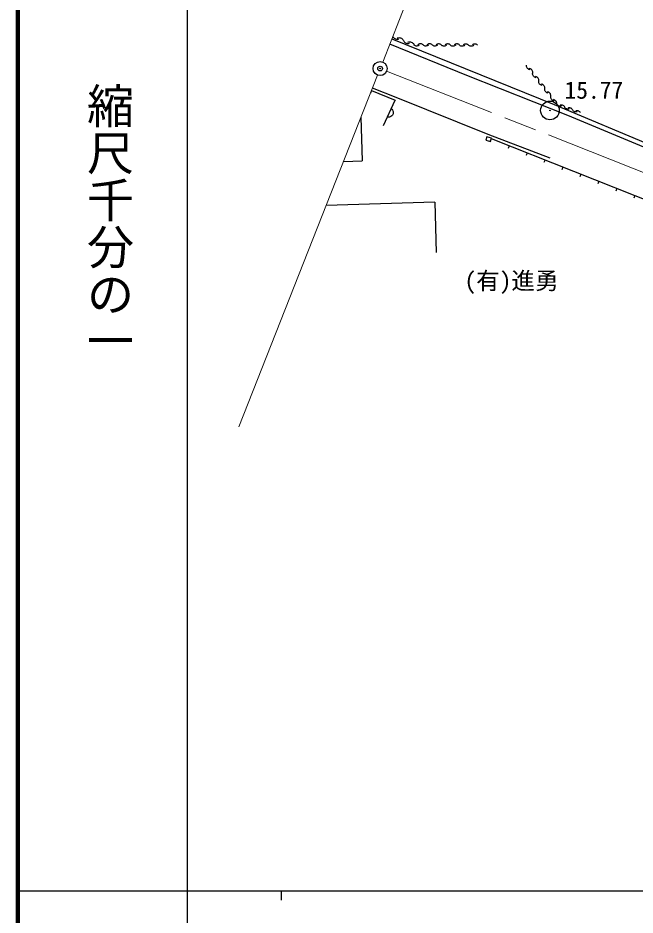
# Model space of a CAD drawing. Units: millimetres, scale not verified. Extents: x 40000 to 680000, y 20000 to 380000.
# Drawn here: x 40000 to 105628, y 202409 to 297854 of the extents above; entities that cross this region are included whole.
import ezdxf
from ezdxf.enums import TextEntityAlignment as Align

# ---------------------------------------------------------------- set-up
doc = ezdxf.new("R2010")
doc.units = ezdxf.units.MM
doc.header["$LTSCALE"] = 1000
doc.header["$PDMODE"] = 32
doc.header["$PDSIZE"] = 500
doc.linetypes.add('CHAIN', pattern=[18.5, 12, -1.5, 3.5, -1.5])
for name, color, linetype, lineweight in [('M-BGD', 7, 'Continuous', 25), ('M-BMK', 2, 'CHAIN', 13), ('M-BMK-LINE', 2, 'Continuous', 13), ('M-BMK-SRVR', 3, 'Continuous', 25), ('M-TTL', 2, 'Continuous', 140), ('M-TTL-BAND', 7, 'Continuous', 25)]:
    doc.layers.add(name, color=color, linetype=linetype, lineweight=lineweight)
doc.layers.add('M-OTRS', color=6, linetype='Continuous')
doc.styles.add('@ＭＳ ゴシック', font='')
doc.styles.add('ＭＳ ゴシック', font='')
doc.styles.get('@ＭＳ ゴシック').set_extended_font_data('@MS Gothic')
doc.styles.get('ＭＳ ゴシック').set_extended_font_data('MS Gothic')

msp = doc.modelspace()

# ---------------------------------------------------------------- linework, layer by layer
at = {"layer": 'M-BGD'}
for p, q in [((79867, 295895), (79900, 295823)), ((87753, 291739), (79536, 295057)), ((79756, 295616), (97013, 288635)), ((79900, 295823), (79951, 295756)), ((79951, 295756), (80012, 295703)), ((80012, 295703), (80076, 295661)), ((80076, 295661), (80166, 295624)), ((80166, 295624), (80274, 295601)), ((80274, 295601), (80343, 295593)), ((80343, 295730), (80446, 295751)), ((80343, 295593), (80432, 295603)), ((80432, 295603), (80510, 295617)), ((80446, 295751), (80523, 295756)), ((80523, 295756), (80611, 295747)), ((80611, 295747), (80698, 295728)), ((80698, 295728), (80782, 295694)), ((80782, 295694), (80862, 295639)), ((80862, 295639), (80924, 295575)), ((80924, 295575), (80967, 295502)), ((80967, 295502), (80992, 295443)), ((80992, 295443), (81025, 295371)), ((81025, 295371), (81077, 295305)), ((81077, 295305), (81137, 295251)), ((81137, 295251), (81202, 295209)), ((81202, 295209), (81292, 295173)), ((81292, 295173), (81400, 295149)), ((81400, 295149), (81469, 295141)), ((81468, 295278), (81572, 295299)), ((81469, 295141), (81558, 295151)), ((81558, 295151), (81636, 295166)), ((81572, 295299), (81649, 295304)), ((81649, 295304), (81736, 295295)), ((81736, 295295), (81824, 295276)), ((81824, 295276), (81908, 295242)), ((81908, 295242), (81988, 295188)), ((81988, 295188), (82050, 295123)), ((82050, 295123), (82093, 295051)), ((82093, 295051), (82118, 294992)), ((82154, 294955), (82118, 294992)), ((82207, 294914), (82154, 294955)), ((82580, 295038), (82527, 295004)), ((82643, 295072), (82580, 295038)), ((82684, 294970), (82613, 294924)), ((82696, 295086), (82643, 295072)), ((82784, 295100), (82696, 295086)), ((82861, 295100), (82784, 295100)), ((82921, 295087), (82861, 295100)), ((82982, 295065), (82921, 295087)), ((83040, 295031), (82982, 295065)), ((83085, 294987), (83040, 295031)), ((83122, 294951), (83085, 294987)), ((83175, 294910), (83122, 294951)), ((83548, 295034), (83494, 295000)), ((83611, 295067), (83548, 295034)), ((83651, 294966), (83581, 294920)), ((83664, 295082), (83611, 295067)), ((83751, 295096), (83664, 295082)), ((83828, 295096), (83751, 295096)), ((83889, 295083), (83828, 295096)), ((83949, 295061), (83889, 295083)), ((84007, 295027), (83949, 295061)), ((84053, 294983), (84007, 295027)), ((84089, 294947), (84053, 294983)), ((84142, 294906), (84089, 294947)), ((84515, 295030), (84462, 294996)), ((84578, 295063), (84515, 295030)), ((84619, 294962), (84548, 294916)), ((84631, 295078), (84578, 295063)), ((84718, 295092), (84631, 295078)), ((84796, 295091), (84718, 295092)), ((84856, 295079), (84796, 295091)), ((84917, 295057), (84856, 295079)), ((84975, 295023), (84917, 295057)), ((85020, 294979), (84975, 295023)), ((85056, 294943), (85020, 294979)), ((85109, 294901), (85056, 294943)), ((85482, 295026), (85429, 294992)), ((85545, 295059), (85482, 295026)), ((85586, 294957), (85516, 294912)), ((85599, 295073), (85545, 295059)), ((85686, 295088), (85599, 295073)), ((85763, 295087), (85686, 295088)), ((85824, 295075), (85763, 295087)), ((85884, 295053), (85824, 295075)), ((85942, 295019), (85884, 295053)), ((85988, 294975), (85942, 295019)), ((86024, 294939), (85988, 294975)), ((86077, 294897), (86024, 294939)), ((86450, 295021), (86397, 294988)), ((86513, 295055), (86450, 295021)), ((86554, 294953), (86483, 294908)), ((86566, 295069), (86513, 295055)), ((86653, 295083), (86566, 295069)), ((86731, 295083), (86653, 295083)), ((86791, 295071), (86731, 295083)), ((86851, 295049), (86791, 295071)), ((86909, 295015), (86851, 295049)), ((86955, 294971), (86909, 295015)), ((86991, 294934), (86955, 294971)), ((87044, 294893), (86991, 294934)), ((87417, 295017), (87364, 294984)), ((87480, 295051), (87417, 295017)), ((87521, 294949), (87451, 294903)), ((87534, 295065), (87480, 295051)), ((87621, 295079), (87534, 295065)), ((87698, 295079), (87621, 295079)), ((87759, 295067), (87698, 295079)), ((87819, 295045), (87759, 295067)), ((87877, 295010), (87819, 295045)), ((87923, 294967), (87877, 295010)), ((87959, 294930), (87923, 294967)), ((88012, 294889), (87959, 294930)), ((88385, 295013), (88331, 294979)), ((88448, 295047), (88385, 295013)), ((88488, 294945), (88418, 294899)), ((88501, 295061), (88448, 295047)), ((88588, 295075), (88501, 295061)), ((88666, 295075), (88588, 295075)), ((88726, 295062), (88666, 295075)), ((88786, 295040), (88726, 295062)), ((88844, 295006), (88786, 295040)), ((88890, 294963), (88844, 295006)), ((82272, 294885), (82207, 294914)), ((82347, 294867), (82272, 294885)), ((82420, 294867), (82347, 294867)), ((82490, 294879), (82420, 294867)), ((82558, 294898), (82490, 294879)), ((82613, 294924), (82558, 294898)), ((83240, 294880), (83175, 294910)), ((83315, 294863), (83240, 294880)), ((83387, 294863), (83315, 294863)), ((83457, 294875), (83387, 294863)), ((83525, 294894), (83457, 294875)), ((83581, 294920), (83525, 294894)), ((84207, 294876), (84142, 294906)), ((84282, 294859), (84207, 294876)), ((84355, 294859), (84282, 294859)), ((84425, 294870), (84355, 294859)), ((84493, 294890), (84425, 294870)), ((84548, 294916), (84493, 294890)), ((85175, 294872), (85109, 294901)), ((85250, 294855), (85175, 294872)), ((85322, 294855), (85250, 294855)), ((85392, 294866), (85322, 294855)), ((85460, 294885), (85392, 294866)), ((85516, 294912), (85460, 294885)), ((86142, 294868), (86077, 294897)), ((86217, 294851), (86142, 294868)), ((86290, 294850), (86217, 294851)), ((86360, 294862), (86290, 294850)), ((86428, 294881), (86360, 294862)), ((86483, 294908), (86428, 294881)), ((87109, 294864), (87044, 294893)), ((87184, 294847), (87109, 294864)), ((87257, 294846), (87184, 294847)), ((87327, 294858), (87257, 294846)), ((87395, 294877), (87327, 294858)), ((87451, 294903), (87395, 294877)), ((88077, 294860), (88012, 294889)), ((88152, 294842), (88077, 294860)), ((88224, 294842), (88152, 294842)), ((88295, 294854), (88224, 294842)), ((88362, 294873), (88295, 294854)), ((88418, 294899), (88362, 294873)), ((94094, 292765), (94101, 292820)), ((94095, 292692), (94094, 292765)), ((94113, 292617), (94095, 292692)), ((94148, 292541), (94113, 292617)), ((94197, 292479), (94148, 292541)), ((94254, 292427), (94197, 292479)), ((94315, 292382), (94254, 292427)), ((94375, 292352), (94315, 292382)), ((94461, 292323), (94375, 292352)), ((94450, 292457), (94385, 292480)), ((94520, 292425), (94450, 292457)), ((94568, 292390), (94520, 292425)), ((94638, 292325), (94568, 292390)), ((94690, 292258), (94638, 292325)), ((94720, 292199), (94690, 292258)), ((94741, 292132), (94720, 292199)), ((94751, 292060), (94741, 292132)), ((98496, 287471), (87753, 291739)), ((94737, 291937), (94744, 291992)), ((94737, 291864), (94737, 291937)), ((94756, 291789), (94737, 291864)), ((94744, 291992), (94751, 292060)), ((94791, 291714), (94756, 291789)), ((94840, 291651), (94791, 291714)), ((94897, 291600), (94840, 291651)), ((94958, 291554), (94897, 291600)), ((95018, 291525), (94958, 291554)), ((95104, 291495), (95018, 291525)), ((95093, 291629), (95028, 291652)), ((95163, 291598), (95093, 291629)), ((95211, 291562), (95163, 291598)), ((95281, 291497), (95211, 291562)), ((95333, 291431), (95281, 291497)), ((95363, 291371), (95333, 291431)), ((95384, 291305), (95363, 291371)), ((95380, 291109), (95387, 291164)), ((95380, 291037), (95380, 291109)), ((95394, 291233), (95384, 291305)), ((95387, 291164), (95394, 291233)), ((80214, 289385), (77699, 290398)), ((95399, 290961), (95380, 291037)), ((95434, 290886), (95399, 290961)), ((95483, 290824), (95434, 290886)), ((95540, 290772), (95483, 290824)), ((95601, 290727), (95540, 290772)), ((95661, 290697), (95601, 290727)), ((95747, 290667), (95661, 290697)), ((95736, 290801), (95671, 290824)), ((95806, 290770), (95736, 290801)), ((95854, 290734), (95806, 290770)), ((95924, 290669), (95854, 290734)), ((95976, 290603), (95924, 290669)), ((96006, 290543), (95976, 290603)), ((96027, 290477), (96006, 290543)), ((96023, 290282), (96030, 290337)), ((96023, 290209), (96023, 290282)), ((96042, 290134), (96023, 290209)), ((96037, 290405), (96027, 290477)), ((96030, 290337), (96037, 290405)), ((77589, 290118), (77477, 289839)), ((77589, 290118), (80100, 289113)), ((90018, 285464), (80214, 289385)), ((96077, 290058), (96042, 290134)), ((96126, 289996), (96077, 290058)), ((96183, 289944), (96126, 289996)), ((96244, 289899), (96183, 289944)), ((96304, 289869), (96244, 289899)), ((96390, 289840), (96304, 289869)), ((96379, 289974), (96314, 289997)), ((96449, 289943), (96379, 289974)), ((96497, 289907), (96449, 289943)), ((96567, 289842), (96497, 289907)), ((96619, 289776), (96567, 289842)), ((96649, 289716), (96619, 289776)), ((96670, 289650), (96649, 289716)), ((96666, 289454), (96673, 289509)), ((96666, 289381), (96666, 289454)), ((96685, 289306), (96666, 289381)), ((96680, 289578), (96670, 289650)), ((96673, 289509), (96680, 289578)), ((96720, 289231), (96685, 289306)), ((96769, 289169), (96720, 289231)), ((78867, 286417), (80100, 289113)), ((80100, 289113), (79989, 288835)), ((96826, 289117), (96769, 289169)), ((96887, 289072), (96826, 289117)), ((96947, 289042), (96887, 289072)), ((97033, 289012), (96947, 289042)), ((97022, 289146), (96957, 289169)), ((97013, 288635), (125097, 276889)), ((97092, 289115), (97022, 289146)), ((97140, 289079), (97092, 289115)), ((97210, 289014), (97140, 289079)), ((97262, 288948), (97210, 289014)), ((97292, 288888), (97262, 288948)), ((97313, 288822), (97292, 288888)), ((97323, 288750), (97313, 288822)), ((97316, 288682), (97323, 288750)), ((97336, 288639), (97316, 288682)), ((97369, 288587), (97336, 288639)), ((97416, 288541), (97369, 288587)), ((97475, 288503), (97416, 288541)), ((97537, 288480), (97475, 288503)), ((97601, 288469), (97537, 288480)), ((97666, 288464), (97601, 288469)), ((97722, 288469), (97666, 288464)), ((97729, 288578), (97672, 288565)), ((97797, 288487), (97722, 288469)), ((97793, 288587), (97729, 288578)), ((97844, 288583), (97793, 288587)), ((97923, 288568), (97844, 288583)), ((97990, 288544), (97923, 288568)), ((98038, 288514), (97990, 288544)), ((98083, 288476), (98038, 288514)), ((98122, 288429), (98083, 288476)), ((98148, 288377), (98122, 288429)), ((98168, 288334), (98148, 288377)), ((98201, 288282), (98168, 288334)), ((98248, 288237), (98201, 288282)), ((98561, 288273), (98504, 288261)), ((98625, 288283), (98561, 288273)), ((98676, 288278), (98625, 288283)), ((98755, 288263), (98676, 288278)), ((98822, 288239), (98755, 288263)), ((79396, 287297), (79276, 287311)), ((79509, 287311), (79396, 287297)), ((79650, 287354), (79509, 287311)), ((79750, 287429), (79650, 287354)), ((79692, 288220), (79780, 288136)), ((79831, 287521), (79750, 287429)), ((79780, 288136), (79843, 288041)), ((79895, 287662), (79831, 287521)), ((79843, 288041), (79904, 287909)), ((79913, 287784), (79895, 287662)), ((79904, 287909), (79913, 287784)), ((98307, 288199), (98248, 288237)), ((98369, 288176), (98307, 288199)), ((98433, 288164), (98369, 288176)), ((98498, 288159), (98433, 288164)), ((124906, 276426), (98496, 287471)), ((98554, 288165), (98498, 288159)), ((98629, 288182), (98554, 288165)), ((98870, 288210), (98822, 288239)), ((98915, 288172), (98870, 288210)), ((98954, 288124), (98915, 288172)), ((98980, 288072), (98954, 288124)), ((99000, 288030), (98980, 288072)), ((99033, 287978), (99000, 288030)), ((99080, 287932), (99033, 287978)), ((99139, 287894), (99080, 287932)), ((99201, 287871), (99139, 287894)), ((99265, 287860), (99201, 287871)), ((99330, 287855), (99265, 287860)), ((99386, 287860), (99330, 287855)), ((99392, 287969), (99336, 287956)), ((99461, 287878), (99386, 287860)), ((99457, 287978), (99392, 287969)), ((99507, 287974), (99457, 287978)), ((99587, 287959), (99507, 287974)), ((99653, 287934), (99587, 287959)), ((99702, 287905), (99653, 287934)), ((99747, 287867), (99702, 287905)), ((99786, 287820), (99747, 287867)), ((99812, 287768), (99786, 287820)), ((76471, 287283), (76614, 282656)), ((96588, 282928), (90018, 285464)), ((89857, 285208), (89764, 284851)), ((89764, 284851), (90253, 284724)), ((90346, 285080), (89857, 285208)), ((90322, 285016), (90211, 284738)), ((90253, 284724), (90346, 285080)), ((90322, 285016), (112318, 276295)), ((92232, 284259), (92121, 283980)), ((94142, 283502), (94032, 283223)), ((74624, 282598), (76614, 282656)), ((96053, 282744), (95942, 282465)), ((97963, 281987), (97852, 281708)), ((99873, 281229), (99762, 280951)), ((101783, 280472), (101673, 280193)), ((103694, 279715), (103583, 279436)), ((105604, 278957), (105493, 278678)), ((84329, 278252), (72777, 277915)), ((84329, 278252), (84486, 272892))]:
    msp.add_line(p, q, dxfattribs=at)
for centre, radius in [((78515, 292467), 22.5), ((96579, 288015), 995), ((96579, 288015), 30)]:
    msp.add_circle(centre, radius, dxfattribs=at)
at = {"layer": 'M-BMK'}
msp.add_line((79211, 292189), (170846, 256059), dxfattribs=at)
at = {"layer": 'M-BMK-LINE'}
for p, q in [((78790, 293165), (94555, 333148)), ((78240, 291770), (63481, 254338))]:
    msp.add_line(p, q, dxfattribs=at)
at = {"layer": 'M-BMK-SRVR'}
msp.add_circle((78515, 292467), 746, dxfattribs=at)
at = {"layer": 'M-OTRS'}
msp.add_point((78516, 292467), dxfattribs=at)
at = {"layer": 'M-TTL'}
msp.add_line((40000, 380000), (40000, 20000), dxfattribs=at)
at = {"layer": 'M-TTL-BAND'}
for p, q in [((58000, 370000), (58000, 20000)), ((40000, 205000), (579000, 205000)), ((68000, 205000), (68000, 204000))]:
    msp.add_line(p, q, dxfattribs=at)

# ---------------------------------------------------------------- texts
at = {"layer": 'M-BGD', "style": 'ＭＳ ゴシック'}
for s, p in [('15.77', (98132, 288707)), ('(有)進勇', (87484, 268430))]:
    msp.add_text(s, height=1833, dxfattribs=at).set_placement(p, align=Align.BOTTOM_LEFT)
at = {"layer": 'M-TTL-BAND', "style": '@ＭＳ ゴシック'}
msp.add_text('縮尺千分の一', height=3666, rotation=270, dxfattribs=at).set_placement((49777, 261030), align=Align.MIDDLE_RIGHT)

doc.saveas('drawing.dxf')
